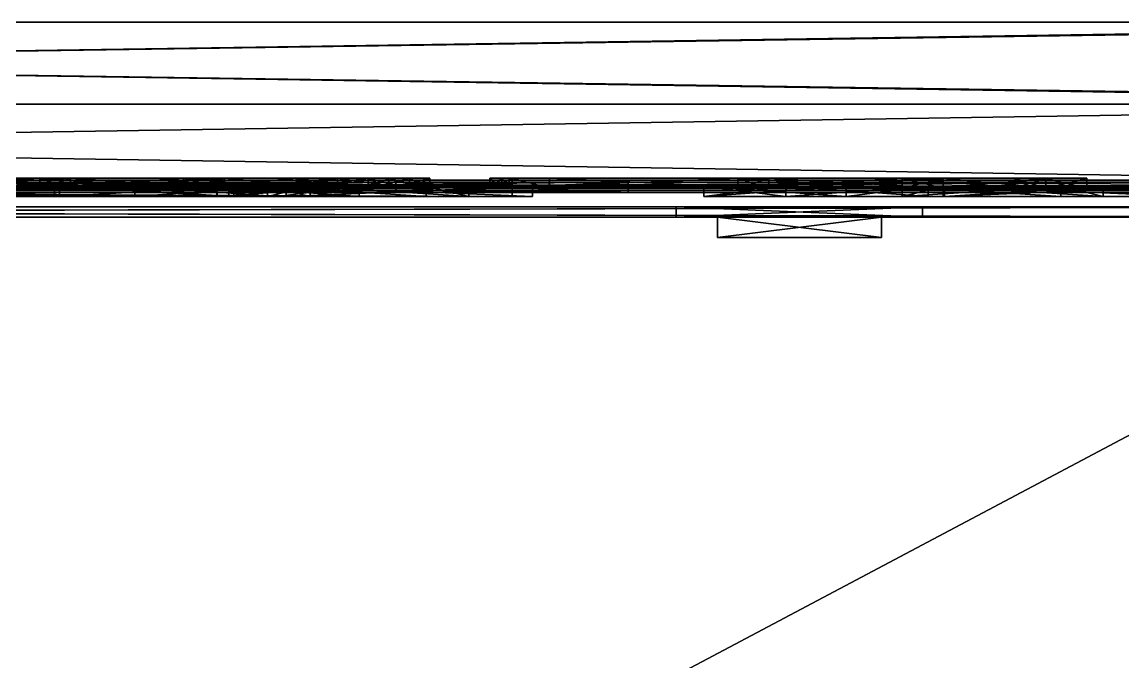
# Model space of a CAD drawing. Extents: x -648 to 272, y -784 to 528.
# Drawn here: x 80.3 to 187.5, y 465.7 to 528 of the extents above; entities that cross this region are included whole.
import ezdxf

# ---------------------------------------------------------------- set-up
doc = ezdxf.new("R2010")
doc.units = 0

msp = doc.modelspace()

# ---------------------------------------------------------------- meshes
at = {"layer": 'OBJECT000', "color": 50}
mesh = msp.add_polyface(dxfattribs=at)
corners = [(256, 520, 384), (256, 520, 256), (256, 512, 256), (256, 512, 384), (-256, 512, 384), (-256, 512, 256), (-256, 520, 256), (-256, 520, 384)]
mesh.append_faces([[corners[k] for k in face] for face in [(1, 3, 0), (5, 7, 4), (6, 0, 7), (2, 4, 3), (5, 1, 6), (7, 3, 4)]], dxfattribs={"vtx0": -1})
mesh.append_faces([[corners[k] for k in face] for face in [(1, 2, 3), (5, 6, 7), (6, 1, 0), (2, 5, 4), (5, 2, 1), (7, 0, 3)]], dxfattribs={"vtx2": -1})
at = {"layer": 'OBJECT001', "color": 50}
mesh = msp.add_polyface(dxfattribs=at)
corners = [(-256, -768, 376), (-256, 512, 376), (-256, 512, 384), (-256, -768, 384), (256, 512, 376), (256, -768, 376), (256, -768, 384), (256, 512, 384)]
mesh.append_faces([[corners[k] for k in face] for face in [(1, 3, 0), (5, 7, 4), (2, 6, 3), (0, 4, 1), (5, 3, 6), (1, 7, 2)]], dxfattribs={"vtx0": -1})
mesh.append_faces([[corners[k] for k in face] for face in [(1, 2, 3), (5, 6, 7), (2, 7, 6), (0, 5, 4), (5, 0, 3), (1, 4, 7)]], dxfattribs={"vtx2": -1})
at = {"layer": 'OBJECT030', "color": 50}
mesh = msp.add_polyface(dxfattribs=at)
corners = [(-264, 248), (-264, 248, -8), (-264, 528, -8), (-264, 528), (264, 528), (264, 528, -8), (264, 248, -8), (264, 248)]
mesh.append_faces([[corners[k] for k in face] for face in [(1, 3, 0), (5, 7, 4), (6, 0, 7), (2, 4, 3), (1, 5, 2), (3, 7, 0)]], dxfattribs={"vtx0": -1})
mesh.append_faces([[corners[k] for k in face] for face in [(1, 2, 3), (5, 6, 7), (6, 1, 0), (2, 5, 4), (1, 6, 5), (3, 4, 7)]], dxfattribs={"vtx2": -1})
at = {"layer": 'OBJECT036', "color": 50}
mesh = msp.add_polyface(dxfattribs=at)
corners = [(-264, 520, 256), (-264, 520), (-264, 528), (-264, 528, 256), (264, 528, 256), (264, 528), (264, 520), (264, 520, 256)]
mesh.append_faces([[corners[k] for k in face] for face in [(1, 3, 0), (5, 7, 4), (6, 0, 7), (2, 4, 3), (1, 5, 2), (3, 7, 0)]], dxfattribs={"vtx0": -1})
mesh.append_faces([[corners[k] for k in face] for face in [(1, 2, 3), (5, 6, 7), (6, 1, 0), (2, 5, 4), (1, 6, 5), (3, 4, 7)]], dxfattribs={"vtx2": -1})
at = {"layer": 'OBJECT046', "color": 50}
mesh = msp.add_polyface(dxfattribs=at)
corners = [(-272, 520, 384), (-272, 520, 256), (-272, 528, 256), (-272, 528, 384), (272, 528, 384), (272, 528, 256), (272, 520, 256), (272, 520, 384)]
mesh.append_faces([[corners[k] for k in face] for face in [(1, 3, 0), (5, 7, 4), (6, 0, 7), (2, 4, 3), (1, 5, 2), (3, 7, 0)]], dxfattribs={"vtx0": -1})
mesh.append_faces([[corners[k] for k in face] for face in [(1, 2, 3), (5, 6, 7), (6, 1, 0), (2, 5, 4), (1, 6, 5), (3, 4, 7)]], dxfattribs={"vtx2": -1})
at = {"layer": 'OBJECT048', "color": 50}
mesh = msp.add_polyface(dxfattribs=at)
corners = [(-272, 528, 384), (-272, -784, 384), (272, -784, 384), (272, 528, 384), (-272, -784, 392), (-272, 528, 392), (272, 528, 392), (272, -784, 392)]
mesh.append_faces([[corners[k] for k in face] for face in [(1, 3, 0), (5, 7, 4), (0, 4, 1), (2, 6, 3), (1, 7, 2), (3, 5, 0)]], dxfattribs={"vtx0": -1})
mesh.append_faces([[corners[k] for k in face] for face in [(1, 2, 3), (5, 6, 7), (0, 5, 4), (2, 7, 6), (1, 4, 7), (3, 6, 5)]], dxfattribs={"vtx2": -1})
at = {"layer": 'OBJECT144', "color": 50}
mesh = msp.add_polyface(dxfattribs=at)
corners = [(96, 511, 280), (32, 511, 280), (32, 511, 344), (96, 511, 344), (32, 512, 280), (96, 512, 280), (96, 512, 344), (32, 512, 344)]
mesh.append_faces([[corners[k] for k in face] for face in [(1, 3, 0), (5, 7, 4), (4, 0, 5), (2, 6, 3), (1, 7, 2), (5, 3, 6)]], dxfattribs={"vtx0": -1})
mesh.append_faces([[corners[k] for k in face] for face in [(1, 2, 3), (5, 6, 7), (4, 1, 0), (2, 7, 6), (1, 4, 7), (5, 0, 3)]], dxfattribs={"vtx2": -1})
at = {"layer": 'OBJECT147', "color": 50}
mesh = msp.add_polyface(dxfattribs=at)
corners = [(32, 511, 344), (32, 511, 280), (32, 512, 280), (32, 512, 344), (96, 512, 344), (96, 512, 280), (96, 511, 280), (96, 511, 344)]
mesh.append_faces([[corners[k] for k in face] for face in [(1, 3, 0), (5, 7, 4), (6, 0, 7), (2, 4, 3), (1, 5, 2), (3, 7, 0)]], dxfattribs={"vtx0": -1})
mesh.append_faces([[corners[k] for k in face] for face in [(1, 2, 3), (5, 6, 7), (6, 1, 0), (2, 5, 4), (1, 6, 5), (3, 4, 7)]], dxfattribs={"vtx2": -1})
at = {"layer": 'OBJECT150', "color": 50}
mesh = msp.add_polyface(dxfattribs=at)
corners = [(32, 511, 344), (32, 511, 280), (32, 512, 280), (32, 512, 344), (96, 512, 344), (96, 512, 280), (96, 511, 280), (96, 511, 344)]
mesh.append_faces([[corners[k] for k in face] for face in [(1, 3, 0), (5, 7, 4), (6, 0, 7), (2, 4, 3), (1, 5, 2), (3, 7, 0)]], dxfattribs={"vtx0": -1})
mesh.append_faces([[corners[k] for k in face] for face in [(1, 2, 3), (5, 6, 7), (6, 1, 0), (2, 5, 4), (1, 6, 5), (3, 4, 7)]], dxfattribs={"vtx2": -1})
at = {"layer": 'OBJECT153', "color": 50}
mesh = msp.add_polyface(dxfattribs=at)
corners = [(32, 511, 344), (32, 511, 280), (32, 512, 280), (32, 512, 344), (96, 512, 344), (96, 512, 280), (96, 511, 280), (96, 511, 344)]
mesh.append_faces([[corners[k] for k in face] for face in [(1, 3, 0), (5, 7, 4), (6, 0, 7), (2, 4, 3), (1, 5, 2), (3, 7, 0)]], dxfattribs={"vtx0": -1})
mesh.append_faces([[corners[k] for k in face] for face in [(1, 2, 3), (5, 6, 7), (6, 1, 0), (2, 5, 4), (1, 6, 5), (3, 4, 7)]], dxfattribs={"vtx2": -1})
at = {"layer": 'OBJECT156', "color": 50}
mesh = msp.add_polyface(dxfattribs=at)
corners = [(32, 511, 344), (32, 511, 280), (32, 512, 280), (32, 512, 344), (96, 512, 344), (96, 512, 280), (96, 511, 280), (96, 511, 344)]
mesh.append_faces([[corners[k] for k in face] for face in [(1, 3, 0), (5, 7, 4), (6, 0, 7), (2, 4, 3), (1, 5, 2), (3, 7, 0)]], dxfattribs={"vtx0": -1})
mesh.append_faces([[corners[k] for k in face] for face in [(1, 2, 3), (5, 6, 7), (6, 1, 0), (2, 5, 4), (1, 6, 5), (3, 4, 7)]], dxfattribs={"vtx2": -1})
at = {"layer": 'OBJECT159', "color": 50}
mesh = msp.add_polyface(dxfattribs=at)
corners = [(32, 511, 344), (32, 511, 280), (32, 512, 280), (32, 512, 344), (96, 512, 344), (96, 512, 280), (96, 511, 280), (96, 511, 344)]
mesh.append_faces([[corners[k] for k in face] for face in [(1, 3, 0), (5, 7, 4), (6, 0, 7), (2, 4, 3), (1, 5, 2), (3, 7, 0)]], dxfattribs={"vtx0": -1})
mesh.append_faces([[corners[k] for k in face] for face in [(1, 2, 3), (5, 6, 7), (6, 1, 0), (2, 5, 4), (1, 6, 5), (3, 4, 7)]], dxfattribs={"vtx2": -1})
at = {"layer": 'OBJECT162', "color": 50}
mesh = msp.add_polyface(dxfattribs=at)
corners = [(32, 511, 344), (32, 511, 280), (32, 512, 280), (32, 512, 344), (96, 512, 344), (96, 512, 280), (96, 511, 280), (96, 511, 344)]
mesh.append_faces([[corners[k] for k in face] for face in [(1, 3, 0), (5, 7, 4), (6, 0, 7), (2, 4, 3), (1, 5, 2), (3, 7, 0)]], dxfattribs={"vtx0": -1})
mesh.append_faces([[corners[k] for k in face] for face in [(1, 2, 3), (5, 6, 7), (6, 1, 0), (2, 5, 4), (1, 6, 5), (3, 4, 7)]], dxfattribs={"vtx2": -1})
at = {"layer": 'OBJECT165', "color": 50}
mesh = msp.add_polyface(dxfattribs=at)
corners = [(32, 512, 280), (32, 511, 280), (96, 511, 280), (96, 512, 280), (32, 511, 344), (32, 512, 344), (96, 512, 344), (96, 511, 344)]
mesh.append_faces([[corners[k] for k in face] for face in [(1, 3, 0), (5, 7, 4), (0, 4, 1), (2, 6, 3), (1, 7, 2), (3, 5, 0)]], dxfattribs={"vtx0": -1})
mesh.append_faces([[corners[k] for k in face] for face in [(1, 2, 3), (5, 6, 7), (0, 5, 4), (2, 7, 6), (1, 4, 7), (3, 6, 5)]], dxfattribs={"vtx2": -1})
at = {"layer": 'OBJECT168', "color": 50}
mesh = msp.add_polyface(dxfattribs=at)
corners = [(96, 511, 280), (32, 511, 280), (32, 511, 344), (96, 511, 344), (32, 512, 280), (96, 512, 280), (96, 512, 344), (32, 512, 344)]
mesh.append_faces([[corners[k] for k in face] for face in [(1, 3, 0), (5, 7, 4), (4, 0, 5), (2, 6, 3), (1, 7, 2), (5, 3, 6)]], dxfattribs={"vtx0": -1})
mesh.append_faces([[corners[k] for k in face] for face in [(1, 2, 3), (5, 6, 7), (4, 1, 0), (2, 7, 6), (1, 4, 7), (5, 0, 3)]], dxfattribs={"vtx2": -1})
at = {"layer": 'OBJECT171', "color": 50}
mesh = msp.add_polyface(dxfattribs=at)
corners = [(32, 511, 344), (32, 511, 280), (32, 512, 280), (32, 512, 344), (96, 512, 344), (96, 512, 280), (96, 511, 280), (96, 511, 344)]
mesh.append_faces([[corners[k] for k in face] for face in [(1, 3, 0), (5, 7, 4), (6, 0, 7), (2, 4, 3), (1, 5, 2), (3, 7, 0)]], dxfattribs={"vtx0": -1})
mesh.append_faces([[corners[k] for k in face] for face in [(1, 2, 3), (5, 6, 7), (6, 1, 0), (2, 5, 4), (1, 6, 5), (3, 4, 7)]], dxfattribs={"vtx2": -1})
at = {"layer": 'OBJECT312', "color": 50}
mesh = msp.add_polyface(dxfattribs=at)
corners = [(216, 509, 200), (-192, 509, 200), (-192, 509, 224), (216, 509, 224), (-192, 510, 200), (216, 510, 200), (216, 510, 224), (-192, 510, 224)]
mesh.append_faces([[corners[k] for k in face] for face in [(1, 3, 0), (5, 7, 4), (4, 0, 5), (2, 6, 3), (1, 7, 2), (5, 3, 6)]], dxfattribs={"vtx0": -1})
mesh.append_faces([[corners[k] for k in face] for face in [(1, 2, 3), (5, 6, 7), (4, 1, 0), (2, 7, 6), (1, 4, 7), (5, 0, 3)]], dxfattribs={"vtx2": -1})
at = {"layer": 'OBJECT314', "color": 50}
mesh = msp.add_polyface(dxfattribs=at)
corners = [(-192, 509, 56), (-192, 509, 32), (-192, 510, 32), (-192, 510, 56), (216, 510, 56), (216, 510, 32), (216, 509, 32), (216, 509, 56)]
mesh.append_faces([[corners[k] for k in face] for face in [(1, 3, 0), (5, 7, 4), (6, 0, 7), (2, 4, 3), (1, 5, 2), (3, 7, 0)]], dxfattribs={"vtx0": -1})
mesh.append_faces([[corners[k] for k in face] for face in [(1, 2, 3), (5, 6, 7), (6, 1, 0), (2, 5, 4), (1, 6, 5), (3, 4, 7)]], dxfattribs={"vtx2": -1})
at = {"layer": 'OBJECT316', "color": 50}
mesh = msp.add_polyface(dxfattribs=at)
corners = [(-216, 509, 248), (-216, 509, 224), (-216, 510, 224), (-216, 510, 248), (216, 510, 248), (216, 510, 224), (216, 509, 224), (216, 509, 248)]
mesh.append_faces([[corners[k] for k in face] for face in [(1, 3, 0), (5, 7, 4), (6, 0, 7), (2, 4, 3), (1, 5, 2), (3, 7, 0)]], dxfattribs={"vtx0": -1})
mesh.append_faces([[corners[k] for k in face] for face in [(1, 2, 3), (5, 6, 7), (6, 1, 0), (2, 5, 4), (1, 6, 5), (3, 4, 7)]], dxfattribs={"vtx2": -1})
at = {"layer": 'OBJECT318', "color": 50}
mesh = msp.add_polyface(dxfattribs=at)
corners = [(-216, 509, 32), (-216, 509, 8), (-216, 510, 8), (-216, 510, 32), (216, 510, 32), (216, 510, 8), (216, 509, 8), (216, 509, 32)]
mesh.append_faces([[corners[k] for k in face] for face in [(1, 3, 0), (5, 7, 4), (6, 0, 7), (2, 4, 3), (1, 5, 2), (3, 7, 0)]], dxfattribs={"vtx0": -1})
mesh.append_faces([[corners[k] for k in face] for face in [(1, 2, 3), (5, 6, 7), (6, 1, 0), (2, 5, 4), (1, 6, 5), (3, 4, 7)]], dxfattribs={"vtx2": -1})
at = {"layer": 'OBJECT542', "color": 50}
mesh = msp.add_polyface(dxfattribs=at)
corners = [(16, 511.400391, 140), (16, 511.400391, 116), (16, 512.399231, 116), (16, 512.399231, 140), (256, 512.399231, 140), (256, 512.399231, 116), (256, 511.400391, 116), (256, 511.400391, 140)]
mesh.append_faces([[corners[k] for k in face] for face in [(1, 3, 0), (5, 7, 4), (6, 0, 7), (2, 4, 3), (1, 5, 2), (3, 7, 0)]], dxfattribs={"vtx0": -1})
mesh.append_faces([[corners[k] for k in face] for face in [(1, 2, 3), (5, 6, 7), (6, 1, 0), (2, 5, 4), (1, 6, 5), (3, 4, 7)]], dxfattribs={"vtx2": -1})
at = {"layer": 'OBJECT547', "color": 50}
mesh = msp.add_polyface(dxfattribs=at)
corners = [(170, 511, 140), (170, 511, 116), (170, 512, 116), (170, 512, 140), (194, 512, 140), (194, 512, 116), (194, 511, 116), (194, 511, 140)]
mesh.append_faces([[corners[k] for k in face] for face in [(1, 3, 0), (5, 7, 4), (6, 0, 7), (2, 4, 3), (1, 5, 2), (3, 7, 0)]], dxfattribs={"vtx0": -1})
mesh.append_faces([[corners[k] for k in face] for face in [(1, 2, 3), (5, 6, 7), (6, 1, 0), (2, 5, 4), (1, 6, 5), (3, 4, 7)]], dxfattribs={"vtx2": -1})
at = {"layer": 'OBJECT555', "color": 50}
mesh = msp.add_polyface(dxfattribs=at)
corners = [(106, 511, 140), (106, 511, 116), (106, 512, 116), (106, 512, 140), (130, 512, 140), (130, 512, 116), (130, 511, 116), (130, 511, 140)]
mesh.append_faces([[corners[k] for k in face] for face in [(1, 3, 0), (5, 7, 4), (6, 0, 7), (2, 4, 3), (1, 5, 2), (3, 7, 0)]], dxfattribs={"vtx0": -1})
mesh.append_faces([[corners[k] for k in face] for face in [(1, 2, 3), (5, 6, 7), (6, 1, 0), (2, 5, 4), (1, 6, 5), (3, 4, 7)]], dxfattribs={"vtx2": -1})
at = {"layer": 'OBJECT568', "color": 50}
mesh = msp.add_polyface(dxfattribs=at)
corners = [(16, 512.599976, 114.136719), (213.691406, 512.599976), (229.6875, 512.599976), (16, 512.599976, 123.373047), (213.708008, 511.600006), (229.70166, 511.601563), (16, 511.601563, 123.383423), (16, 511.600006, 114.14299)]
mesh.append_faces([[corners[k] for k in face] for face in [(1, 3, 0), (1, 5, 2), (3, 5, 6), (0, 4, 1), (0, 6, 7), (4, 6, 5)]], dxfattribs={"vtx0": -1})
mesh.append_faces([[corners[k] for k in face] for face in [(1, 2, 3), (1, 4, 5), (3, 2, 5), (0, 7, 4), (0, 3, 6), (4, 7, 6)]], dxfattribs={"vtx2": -1})
at = {"layer": 'OBJECT569', "color": 50}
mesh = msp.add_polyface(dxfattribs=at)
corners = [(16, 512.601563, 119.571053), (16, 511.601563, 119.570053), (256, 511.605469, 55.261532), (256, 512.599976, 55.262527), (16, 511.605469, 127.851563), (16, 512.599976, 127.853996), (256, 512.601563, 63.550781), (256, 511.601563, 63.548809)]
mesh.append_faces([[corners[k] for k in face] for face in [(1, 3, 0), (1, 5, 4), (3, 7, 6), (2, 4, 7), (0, 6, 5), (5, 7, 4)]], dxfattribs={"vtx0": -1})
mesh.append_faces([[corners[k] for k in face] for face in [(1, 2, 3), (1, 0, 5), (3, 2, 7), (2, 1, 4), (0, 3, 6), (5, 6, 7)]], dxfattribs={"vtx2": -1})
at = {"layer": 'OBJECT570', "color": 50}
mesh = msp.add_polyface(dxfattribs=at)
corners = [(16, 511.603516, 136.425781), (16, 511.603516, 128.145981), (16, 512.600769, 128.144531), (16, 512.600769, 136.425781), (256, 512.600769, 200.734375), (256, 512.600769, 192.453003), (256, 511.603516, 192.449219), (256, 511.603516, 200.734375)]
mesh.append_faces([[corners[k] for k in face] for face in [(1, 3, 0), (5, 7, 4), (6, 0, 7), (2, 4, 3), (3, 7, 0), (1, 5, 2)]], dxfattribs={"vtx0": -1})
mesh.append_faces([[corners[k] for k in face] for face in [(1, 2, 3), (5, 6, 7), (6, 1, 0), (2, 5, 4), (3, 4, 7), (1, 6, 5)]], dxfattribs={"vtx2": -1})
at = {"layer": 'OBJECT571', "color": 50}
mesh = msp.add_polyface(dxfattribs=at)
corners = [(213.699493, 511.599609, 256), (213.707489, 512.599976, 256), (229.703003, 512.599976, 256), (229.71199, 511.599976, 256), (16, 511.599609, 141.857056), (16, 512.599976, 141.852448), (16, 512.599976, 132.623093), (16, 511.600037, 132.617905)]
mesh.append_faces([[corners[k] for k in face] for face in [(1, 3, 0), (0, 5, 1), (2, 7, 3), (6, 4, 7), (0, 7, 4), (2, 5, 6)]], dxfattribs={"vtx0": -1})
mesh.append_faces([[corners[k] for k in face] for face in [(1, 2, 3), (0, 4, 5), (2, 6, 7), (6, 5, 4), (0, 3, 7), (2, 1, 5)]], dxfattribs={"vtx2": -1})
at = {"layer": 'OBJECT580', "color": 50}
mesh = msp.add_polyface(dxfattribs=at)
corners = [(105.114464, 512, 58.068134), (105.114822, 511, 58.067554), (113.115669, 511, 71.923477), (113.11541, 512, 71.924232), (99.261719, 512, 79.921875), (99.25856, 511, 79.923653), (91.261719, 511, 66.068359), (91.262405, 512, 66.067596)]
mesh.append_faces([[corners[k] for k in face] for face in [(1, 3, 0), (3, 5, 4), (1, 7, 6), (1, 5, 2), (0, 4, 7), (7, 5, 6)]], dxfattribs={"vtx0": -1})
mesh.append_faces([[corners[k] for k in face] for face in [(1, 2, 3), (3, 2, 5), (1, 0, 7), (1, 6, 5), (0, 3, 4), (7, 4, 5)]], dxfattribs={"vtx2": -1})
at = {"layer": 'OBJECT582', "color": 50}
mesh = msp.add_polyface(dxfattribs=at)
corners = [(108.324219, 512, 107.261719), (104.183479, 512, 91.805664), (119.636719, 512, 87.667969), (123.777344, 512, 103.117188), (104.183365, 511, 91.803848), (108.325058, 511, 107.265129), (119.63636, 511, 87.664261), (123.777466, 511, 103.116623)]
mesh.append_faces([[corners[k] for k in face] for face in [(1, 3, 0), (1, 5, 4), (2, 7, 3), (0, 7, 5), (1, 6, 2), (6, 5, 7)]], dxfattribs={"vtx0": -1})
mesh.append_faces([[corners[k] for k in face] for face in [(1, 2, 3), (1, 0, 5), (2, 6, 7), (0, 3, 7), (1, 4, 6), (6, 4, 5)]], dxfattribs={"vtx2": -1})
at = {"layer": 'OBJECT585', "color": 50}
mesh = msp.add_polyface(dxfattribs=at)
corners = [(123.777405, 512, 152.873581), (123.777908, 511, 152.872711), (119.635094, 511, 168.337479), (119.63504, 512, 168.336655), (108.322418, 511, 148.738007), (108.322411, 512, 148.739014), (104.180382, 512, 164.196335), (104.179932, 511, 164.197021)]
mesh.append_faces([[corners[k] for k in face] for face in [(1, 3, 0), (5, 7, 4), (0, 4, 1), (6, 2, 7), (1, 7, 2), (5, 3, 6)]], dxfattribs={"vtx0": -1})
mesh.append_faces([[corners[k] for k in face] for face in [(1, 2, 3), (5, 6, 7), (0, 5, 4), (6, 3, 2), (1, 4, 7), (5, 0, 3)]], dxfattribs={"vtx2": -1})
at = {"layer": 'OBJECT587', "color": 50}
mesh = msp.add_polyface(dxfattribs=at)
corners = [(105.125, 511, 197.917969), (113.117188, 511, 184.074219), (99.261719, 511, 176.074219), (91.268181, 511, 189.921051), (91.269531, 512, 189.921875), (99.263672, 512, 176.074219), (113.117188, 512, 184.070313), (105.121964, 512, 197.920425)]
mesh.append_faces([[corners[k] for k in face] for face in [(1, 3, 0), (5, 7, 4), (6, 0, 7), (2, 4, 3), (5, 1, 6), (3, 7, 0)]], dxfattribs={"vtx0": -1})
mesh.append_faces([[corners[k] for k in face] for face in [(1, 2, 3), (5, 6, 7), (6, 1, 0), (2, 5, 4), (5, 2, 1), (3, 4, 7)]], dxfattribs={"vtx2": -1})
at = {"layer": 'OBJECT605', "color": 50}
mesh = msp.add_polyface(dxfattribs=at)
corners = [(168.542969, 511, 39.925781), (154.683594, 511, 47.927734), (154.683594, 512, 47.927734), (168.543457, 512, 39.92701), (160.546875, 512, 26.074219), (146.691406, 512, 34.072266), (146.683594, 511, 34.074219), (160.545456, 511, 26.071087)]
mesh.append_faces([[corners[k] for k in face] for face in [(1, 3, 0), (5, 7, 4), (6, 0, 7), (4, 2, 5), (1, 5, 2), (7, 3, 4)]], dxfattribs={"vtx0": -1})
mesh.append_faces([[corners[k] for k in face] for face in [(1, 2, 3), (5, 6, 7), (6, 1, 0), (4, 3, 2), (1, 6, 5), (7, 0, 3)]], dxfattribs={"vtx2": -1})
at = {"layer": 'OBJECT607', "color": 50}
mesh = msp.add_polyface(dxfattribs=at)
corners = [(185.59668, 511, 86.550781), (181.455017, 511, 71.095215), (166, 511, 75.238281), (170.143555, 511, 90.695313), (170.142578, 512, 90.6875), (166, 512, 75.235077), (181.456055, 512, 71.097656), (185.595703, 512, 86.546875)]
mesh.append_faces([[corners[k] for k in face] for face in [(1, 3, 0), (5, 7, 4), (2, 4, 3), (6, 0, 7), (3, 7, 0), (5, 1, 6)]], dxfattribs={"vtx0": -1})
mesh.append_faces([[corners[k] for k in face] for face in [(1, 2, 3), (5, 6, 7), (2, 5, 4), (6, 1, 0), (3, 4, 7), (5, 2, 1)]], dxfattribs={"vtx2": -1})
at = {"layer": 'OBJECT608', "color": 50}
mesh = msp.add_polyface(dxfattribs=at)
corners = [(185.59375, 512, 169.441406), (170.142487, 512, 165.302948), (170.144531, 511, 165.302734), (185.597656, 511, 169.442383), (181.457031, 511, 184.895508), (166, 511, 180.756149), (166, 512, 180.755859), (181.457031, 512, 184.895508)]
mesh.append_faces([[corners[k] for k in face] for face in [(1, 3, 0), (5, 7, 4), (2, 4, 3), (0, 6, 1), (3, 7, 0), (1, 5, 2)]], dxfattribs={"vtx0": -1})
mesh.append_faces([[corners[k] for k in face] for face in [(1, 2, 3), (5, 6, 7), (2, 5, 4), (0, 7, 6), (3, 4, 7), (1, 6, 5)]], dxfattribs={"vtx2": -1})
at = {"layer": 'OBJECT610', "color": 50}
mesh = msp.add_polyface(dxfattribs=at)
corners = [(146.6875, 512, 221.929688), (154.691406, 512, 208.066406), (168.550781, 512, 216.066406), (160.546997, 512, 229.928314), (168.546997, 511, 216.065475), (160.544479, 511, 229.925842), (154.688248, 511, 208.065826), (146.685287, 511, 221.926758)]
mesh.append_faces([[corners[k] for k in face] for face in [(1, 3, 0), (2, 5, 3), (1, 7, 6), (1, 4, 2), (3, 7, 0), (4, 7, 5)]], dxfattribs={"vtx0": -1})
mesh.append_faces([[corners[k] for k in face] for face in [(1, 2, 3), (2, 4, 5), (1, 0, 7), (1, 6, 4), (3, 5, 7), (4, 6, 7)]], dxfattribs={"vtx2": -1})
at = {"layer": 'OBJECT624', "color": 50}
mesh = msp.add_polyface(dxfattribs=at)
corners = [(16, 511.400391, 155.312988), (16, 511.400391, 144), (16, 512.399231, 144), (16, 512.399231, 155.316986), (27.308594, 511.399994, 144), (116.683998, 511.399994, 256), (139.310974, 511.399994, 256), (27.312492, 512.400024, 144), (139.3125, 512.400024, 256), (116.680008, 512.400024, 256)]
mesh.append_faces([[corners[k] for k in face] for face in [(1, 3, 0), (1, 6, 4), (2, 9, 3), (2, 4, 7), (5, 8, 6), (7, 6, 8), (0, 9, 5)]], dxfattribs={"vtx0": -1})
mesh.append_faces([[corners[k] for k in face] for face in [(1, 5, 6), (2, 8, 9)]], dxfattribs={"vtx0": -1, "vtx2": -1})
mesh.append_faces([[corners[k] for k in face] for face in [(1, 2, 3), (1, 0, 5), (2, 7, 8), (2, 1, 4), (5, 9, 8), (7, 4, 6), (0, 3, 9)]], dxfattribs={"vtx2": -1})
at = {"layer": 'OBJECT628', "color": 50}
mesh = msp.add_polyface(dxfattribs=at)
corners = [(16, 511.400391, 112), (16, 511.400391, 100.688004), (16, 512.399231, 100.688004), (16, 512.399231, 112), (139.324219, 511.399994), (116.683594, 511.399994), (27.316101, 511.399994, 112), (116.688019, 512.400024), (139.315994, 512.400024), (27.3125, 512.400024, 112)]
mesh.append_faces([[corners[k] for k in face] for face in [(1, 3, 0), (5, 6, 4), (2, 9, 3), (7, 4, 8), (0, 9, 6), (2, 5, 7), (6, 8, 4)]], dxfattribs={"vtx0": -1})
mesh.append_faces([[corners[k] for k in face] for face in [(5, 0, 6), (2, 8, 9)]], dxfattribs={"vtx0": -1, "vtx2": -1})
mesh.append_faces([[corners[k] for k in face] for face in [(1, 2, 3), (5, 1, 0), (2, 7, 8), (7, 5, 4), (0, 3, 9), (2, 1, 5), (6, 9, 8)]], dxfattribs={"vtx2": -1})
at = {"layer": 'OBJECT633', "color": 50}
mesh = msp.add_polyface(dxfattribs=at)
corners = [(83.4375, 511, 228.40625), (66.46875, 511, 211.4375), (66.46875, 512, 211.4375), (83.437607, 512, 228.405762), (100.410156, 512, 211.4375), (83.441406, 512, 194.46875), (83.4375, 511, 194.472656), (100.409172, 511, 211.442825)]
mesh.append_faces([[corners[k] for k in face] for face in [(1, 3, 0), (5, 7, 4), (6, 0, 7), (2, 4, 3), (1, 5, 2), (3, 7, 0)]], dxfattribs={"vtx0": -1})
mesh.append_faces([[corners[k] for k in face] for face in [(1, 2, 3), (5, 6, 7), (6, 1, 0), (2, 5, 4), (1, 6, 5), (3, 4, 7)]], dxfattribs={"vtx2": -1})
at = {"layer": 'OBJECT634', "color": 50}
mesh = msp.add_polyface(dxfattribs=at)
corners = [(100.902344, 511, 44.558594), (83.931877, 511, 27.591625), (66.960938, 511, 44.566406), (83.925781, 511, 61.53125), (83.929688, 512, 27.589844), (100.902344, 512, 44.558594), (83.925781, 512, 61.527344), (66.960815, 512, 44.562481)]
mesh.append_faces([[corners[k] for k in face] for face in [(1, 3, 0), (5, 7, 4), (2, 6, 3), (4, 0, 5), (5, 3, 6), (7, 1, 4)]], dxfattribs={"vtx0": -1})
mesh.append_faces([[corners[k] for k in face] for face in [(1, 2, 3), (5, 6, 7), (2, 7, 6), (4, 1, 0), (5, 0, 3), (7, 2, 1)]], dxfattribs={"vtx2": -1})
at = {"layer": 'OBJECT641', "color": 50}
mesh = msp.add_polyface(dxfattribs=at)
corners = [(120, 511.799988, 128), (116, 511.799988, 128), (114, 511.799988, 151), (118, 511.799988, 151), (116, 512.799988, 128), (120, 512.799988, 128), (118, 512.799988, 151), (114, 512.799988, 151)]
mesh.append_faces([[corners[k] for k in face] for face in [(1, 3, 0), (5, 7, 4), (4, 0, 5), (2, 6, 3), (1, 7, 2), (5, 3, 6)]], dxfattribs={"vtx0": -1})
mesh.append_faces([[corners[k] for k in face] for face in [(1, 2, 3), (5, 6, 7), (4, 1, 0), (2, 7, 6), (1, 4, 7), (5, 0, 3)]], dxfattribs={"vtx2": -1})
at = {"layer": 'OBJECT642', "color": 50}
mesh = msp.add_polyface(dxfattribs=at)
corners = [(114, 512.800781, 151), (114, 511.796875, 151), (118, 511.800171, 151), (118, 512.799988, 151), (111, 512.800781, 174), (111, 511.800781, 174), (107, 511.800049, 172), (107, 512.799988, 172)]
mesh.append_faces([[corners[k] for k in face] for face in [(1, 3, 0), (5, 7, 4), (2, 4, 3), (0, 6, 1), (1, 5, 2), (3, 7, 0)]], dxfattribs={"vtx0": -1})
mesh.append_faces([[corners[k] for k in face] for face in [(1, 2, 3), (5, 6, 7), (2, 5, 4), (0, 7, 6), (1, 6, 5), (3, 4, 7)]], dxfattribs={"vtx2": -1})
at = {"layer": 'OBJECT643', "color": 50}
mesh = msp.add_polyface(dxfattribs=at)
corners = [(111, 511.799988, 174), (107, 511.799988, 172), (96, 511.799988, 192), (100, 511.799988, 195), (100, 512.799988, 195), (96, 512.799988, 192), (107, 512.799988, 172), (111, 512.799988, 174)]
mesh.append_faces([[corners[k] for k in face] for face in [(1, 3, 0), (5, 7, 4), (2, 4, 3), (6, 0, 7), (7, 3, 4), (1, 5, 2)]], dxfattribs={"vtx0": -1})
mesh.append_faces([[corners[k] for k in face] for face in [(1, 2, 3), (5, 6, 7), (2, 5, 4), (6, 1, 0), (7, 0, 3), (1, 6, 5)]], dxfattribs={"vtx2": -1})
at = {"layer": 'OBJECT644', "color": 50}
mesh = msp.add_polyface(dxfattribs=at)
corners = [(100, 511.799988, 195), (96, 511.799988, 192), (82, 511.799988, 210), (85, 511.799988, 213), (85, 512.799866, 213), (82, 512.799866, 210), (96, 512.799866, 192), (100, 512.799866, 195)]
mesh.append_faces([[corners[k] for k in face] for face in [(1, 3, 0), (5, 7, 4), (2, 4, 3), (6, 0, 7), (7, 3, 4), (1, 5, 2)]], dxfattribs={"vtx0": -1})
mesh.append_faces([[corners[k] for k in face] for face in [(1, 2, 3), (5, 6, 7), (2, 5, 4), (6, 1, 0), (7, 0, 3), (1, 6, 5)]], dxfattribs={"vtx2": -1})
at = {"layer": 'OBJECT645', "color": 50}
mesh = msp.add_polyface(dxfattribs=at)
corners = [(64, 511.800781, 224), (64, 512.799988, 224), (67, 512.799805, 228), (67, 511.799805, 228), (85, 511.800781, 213), (85, 512.799927, 213), (82, 512.799805, 210), (82, 511.799805, 210)]
mesh.append_faces([[corners[k] for k in face] for face in [(1, 3, 0), (5, 7, 4), (2, 4, 3), (0, 6, 1), (7, 3, 4), (1, 5, 2)]], dxfattribs={"vtx0": -1})
mesh.append_faces([[corners[k] for k in face] for face in [(1, 2, 3), (5, 6, 7), (2, 5, 4), (0, 7, 6), (7, 0, 3), (1, 6, 5)]], dxfattribs={"vtx2": -1})
at = {"layer": 'OBJECT668', "color": 50}
mesh = msp.add_polyface(dxfattribs=at)
corners = [(85, 512.799927, 43), (85, 511.800049, 43), (82, 511.800781, 46), (82, 512.799988, 46), (67, 511.800781, 28), (67, 512.799988, 28), (64, 512.799927, 32), (64, 511.800049, 32)]
mesh.append_faces([[corners[k] for k in face] for face in [(1, 3, 0), (5, 7, 4), (4, 0, 5), (6, 2, 7), (1, 7, 2), (3, 5, 0)]], dxfattribs={"vtx0": -1})
mesh.append_faces([[corners[k] for k in face] for face in [(1, 2, 3), (5, 6, 7), (4, 1, 0), (6, 3, 2), (1, 4, 7), (3, 6, 5)]], dxfattribs={"vtx2": -1})
at = {"layer": 'OBJECT669', "color": 50}
mesh = msp.add_polyface(dxfattribs=at)
corners = [(100, 512.800781, 61), (85, 512.800781, 43), (85, 511.796875, 43), (100, 511.796875, 61), (96, 511.800781, 64), (82, 511.800781, 46), (82, 512.799988, 46), (96, 512.799988, 64)]
mesh.append_faces([[corners[k] for k in face] for face in [(1, 3, 0), (5, 7, 4), (2, 4, 3), (6, 0, 7), (7, 3, 4), (1, 5, 2)]], dxfattribs={"vtx0": -1})
mesh.append_faces([[corners[k] for k in face] for face in [(1, 2, 3), (5, 6, 7), (2, 5, 4), (6, 1, 0), (7, 0, 3), (1, 6, 5)]], dxfattribs={"vtx2": -1})
at = {"layer": 'OBJECT670', "color": 50}
mesh = msp.add_polyface(dxfattribs=at)
corners = [(100, 511.799988, 61), (96, 511.799988, 64), (107, 511.799988, 84), (111, 511.799988, 82), (111, 512.799988, 82), (107, 512.799988, 84), (96, 512.799988, 64), (100, 512.799988, 61)]
mesh.append_faces([[corners[k] for k in face] for face in [(1, 3, 0), (5, 7, 4), (2, 4, 3), (6, 0, 7), (7, 3, 4), (1, 5, 2)]], dxfattribs={"vtx0": -1})
mesh.append_faces([[corners[k] for k in face] for face in [(1, 2, 3), (5, 6, 7), (2, 5, 4), (6, 1, 0), (7, 0, 3), (1, 6, 5)]], dxfattribs={"vtx2": -1})
at = {"layer": 'OBJECT671', "color": 50}
mesh = msp.add_polyface(dxfattribs=at)
corners = [(118, 512.799866, 105), (114, 512.799866, 105), (107, 512.799866, 84), (111, 512.799866, 82), (114, 511.800781, 105), (118, 511.799988, 105), (107, 511.800781, 84), (111, 511.800781, 82)]
mesh.append_faces([[corners[k] for k in face] for face in [(1, 3, 0), (1, 5, 4), (2, 4, 6), (2, 7, 3), (3, 5, 0), (6, 5, 7)]], dxfattribs={"vtx0": -1})
mesh.append_faces([[corners[k] for k in face] for face in [(1, 2, 3), (1, 0, 5), (2, 1, 4), (2, 6, 7), (3, 7, 5), (6, 4, 5)]], dxfattribs={"vtx2": -1})
at = {"layer": 'OBJECT672', "color": 50}
mesh = msp.add_polyface(dxfattribs=at)
corners = [(118, 511.799988, 105), (114, 511.799988, 105), (116, 511.799988, 128), (120, 511.799988, 128), (114, 512.799988, 105), (118, 512.799988, 105), (120, 512.799988, 128), (116, 512.799988, 128)]
mesh.append_faces([[corners[k] for k in face] for face in [(1, 3, 0), (5, 7, 4), (4, 0, 5), (2, 6, 3), (1, 7, 2), (5, 3, 6)]], dxfattribs={"vtx0": -1})
mesh.append_faces([[corners[k] for k in face] for face in [(1, 2, 3), (5, 6, 7), (4, 1, 0), (2, 7, 6), (1, 4, 7), (5, 0, 3)]], dxfattribs={"vtx2": -1})
at = {"layer": 'OBJECT673', "color": 50}
mesh = msp.add_polyface(dxfattribs=at)
corners = [(184, 511.799988, 128), (180, 511.799988, 128), (177, 511.799988, 163), (180, 511.799988, 164), (180, 512.799988, 128), (183.988678, 512.799988, 128), (179.988281, 512.799988, 164), (177, 512.799988, 163)]
mesh.append_faces([[corners[k] for k in face] for face in [(1, 3, 0), (5, 7, 4), (4, 0, 5), (2, 6, 3), (5, 3, 6), (1, 7, 2)]], dxfattribs={"vtx0": -1})
mesh.append_faces([[corners[k] for k in face] for face in [(1, 2, 3), (5, 6, 7), (4, 1, 0), (2, 7, 6), (5, 0, 3), (1, 4, 7)]], dxfattribs={"vtx2": -1})
at = {"layer": 'OBJECT674', "color": 50}
mesh = msp.add_polyface(dxfattribs=at)
corners = [(166, 511.800781, 197), (177, 511.800781, 163), (177, 512.800415, 163), (166, 512.800415, 197), (170, 511.799988, 198), (180, 511.799988, 164), (180, 512.799988, 164), (170, 512.799988, 198)]
mesh.append_faces([[corners[k] for k in face] for face in [(1, 3, 0), (0, 5, 1), (2, 7, 3), (0, 7, 4), (2, 5, 6), (6, 4, 7)]], dxfattribs={"vtx0": -1})
mesh.append_faces([[corners[k] for k in face] for face in [(1, 2, 3), (0, 4, 5), (2, 6, 7), (0, 3, 7), (2, 1, 5), (6, 5, 4)]], dxfattribs={"vtx2": -1})
at = {"layer": 'OBJECT675', "color": 50}
mesh = msp.add_polyface(dxfattribs=at)
corners = [(170, 511.799988, 198), (166, 511.799988, 197), (150, 511.799988, 228), (153, 511.799988, 230), (153, 512.799988, 230), (150, 512.799988, 228), (166, 512.799988, 197), (170, 512.799988, 198)]
mesh.append_faces([[corners[k] for k in face] for face in [(1, 3, 0), (5, 7, 4), (2, 4, 3), (6, 0, 7), (7, 3, 4), (1, 5, 2)]], dxfattribs={"vtx0": -1})
mesh.append_faces([[corners[k] for k in face] for face in [(1, 2, 3), (5, 6, 7), (2, 5, 4), (6, 1, 0), (7, 0, 3), (1, 6, 5)]], dxfattribs={"vtx2": -1})
at = {"layer": 'OBJECT676', "color": 50}
mesh = msp.add_polyface(dxfattribs=at)
corners = [(128, 511.800781, 256), (128, 512.799988, 256), (131.641022, 512.800781, 256), (131.641022, 511.800781, 256), (150, 511.800781, 228), (150, 512.799988, 228), (127, 512.800781, 255), (127, 511.800781, 255), (153, 511.800781, 230), (153, 512.799988, 230)]
mesh.append_faces([[corners[k] for k in face] for face in [(1, 3, 0), (5, 7, 4), (6, 0, 7), (4, 9, 5), (8, 2, 9), (7, 8, 4), (1, 9, 2)]], dxfattribs={"vtx0": -1})
mesh.append_faces([[corners[k] for k in face] for face in [(7, 3, 8), (1, 5, 9)]], dxfattribs={"vtx0": -1, "vtx2": -1})
mesh.append_faces([[corners[k] for k in face] for face in [(1, 2, 3), (5, 6, 7), (6, 1, 0), (4, 8, 9), (8, 3, 2), (7, 0, 3), (1, 6, 5)]], dxfattribs={"vtx2": -1})
at = {"layer": 'OBJECT677', "color": 50}
mesh = msp.add_polyface(dxfattribs=at)
corners = [(125.8125, 511.799988, 256), (128, 511.799988, 256), (127, 511.799988, 255), (127, 512.799866, 255), (128, 512.799866, 256), (125.827995, 512.799866, 256)]
mesh.append_faces([[corners[k] for k in face] for face in [(1, 2, 0), (4, 5, 3)]])
mesh.append_faces([[corners[k] for k in face] for face in [(0, 4, 1), (3, 1, 4), (5, 2, 3)]], dxfattribs={"vtx0": -1})
mesh.append_faces([[corners[k] for k in face] for face in [(0, 5, 4), (3, 2, 1), (5, 0, 2)]], dxfattribs={"vtx2": -1})
at = {"layer": 'OBJECT688', "color": 50}
mesh = msp.add_polyface(dxfattribs=at)
corners = [(128, 511.800781), (127, 511.800781, 1), (127, 512.799988, 1), (128, 512.799988), (125.835938, 512.800781), (125.82959, 511.800781)]
mesh.append_faces([[corners[k] for k in face] for face in [(0, 5, 1), (2, 4, 3)]])
mesh.append_faces([[corners[k] for k in face] for face in [(1, 3, 0), (2, 5, 4), (3, 5, 0)]], dxfattribs={"vtx0": -1})
mesh.append_faces([[corners[k] for k in face] for face in [(1, 2, 3), (2, 1, 5), (3, 4, 5)]], dxfattribs={"vtx2": -1})
at = {"layer": 'OBJECT689', "color": 50}
mesh = msp.add_polyface(dxfattribs=at)
corners = [(153, 511.799927, 26), (131.632813, 511.799927), (128, 511.799927), (127, 511.799927, 1), (150, 511.799927, 28), (128, 512.799988), (131.644531, 512.799988), (153, 512.799988, 26), (150, 512.799988, 28), (127, 512.799988, 1)]
mesh.append_faces([[corners[k] for k in face] for face in [(1, 4, 0), (6, 9, 5), (5, 1, 6), (6, 0, 7), (4, 7, 0), (2, 9, 3), (3, 8, 4)]], dxfattribs={"vtx0": -1})
mesh.append_faces([[corners[k] for k in face] for face in [(1, 3, 4), (6, 8, 9)]], dxfattribs={"vtx0": -1, "vtx2": -1})
mesh.append_faces([[corners[k] for k in face] for face in [(1, 2, 3), (6, 7, 8), (5, 2, 1), (6, 1, 0), (4, 8, 7), (2, 5, 9), (3, 9, 8)]], dxfattribs={"vtx2": -1})
at = {"layer": 'OBJECT690', "color": 50}
mesh = msp.add_polyface(dxfattribs=at)
corners = [(153, 511.799988, 26), (150, 511.799988, 28), (166, 511.799988, 59), (170, 511.799988, 58), (170, 512.799988, 58), (166, 512.799988, 59), (150, 512.799988, 28), (153, 512.799988, 26)]
mesh.append_faces([[corners[k] for k in face] for face in [(1, 3, 0), (5, 7, 4), (2, 4, 3), (6, 0, 7), (7, 3, 4), (1, 5, 2)]], dxfattribs={"vtx0": -1})
mesh.append_faces([[corners[k] for k in face] for face in [(1, 2, 3), (5, 6, 7), (2, 5, 4), (6, 1, 0), (7, 0, 3), (1, 6, 5)]], dxfattribs={"vtx2": -1})
at = {"layer": 'OBJECT691', "color": 50}
mesh = msp.add_polyface(dxfattribs=at)
corners = [(166, 512.799988, 59), (170, 512.799988, 58), (180, 512.799988, 92), (177, 512.799988, 93), (177, 511.800781, 93), (180, 511.799988, 92), (166, 511.799988, 59), (170, 511.800781, 58)]
mesh.append_faces([[corners[k] for k in face] for face in [(1, 3, 0), (3, 5, 4), (0, 7, 1), (1, 5, 2), (0, 4, 6), (5, 6, 4)]], dxfattribs={"vtx0": -1})
mesh.append_faces([[corners[k] for k in face] for face in [(1, 2, 3), (3, 2, 5), (0, 6, 7), (1, 7, 5), (0, 3, 4), (5, 7, 6)]], dxfattribs={"vtx2": -1})
at = {"layer": 'OBJECT692', "color": 50}
mesh = msp.add_polyface(dxfattribs=at)
corners = [(180, 511.799988, 92), (177, 511.799988, 93), (180, 511.799988, 128), (184, 511.799988, 128), (184, 512.799988, 128), (180, 512.799988, 128), (177, 512.799988, 93), (180, 512.799988, 92)]
mesh.append_faces([[corners[k] for k in face] for face in [(1, 3, 0), (5, 7, 4), (2, 4, 3), (1, 5, 2), (6, 0, 7), (7, 3, 4)]], dxfattribs={"vtx0": -1})
mesh.append_faces([[corners[k] for k in face] for face in [(1, 2, 3), (5, 6, 7), (2, 5, 4), (1, 6, 5), (6, 1, 0), (7, 0, 3)]], dxfattribs={"vtx2": -1})
at = {"layer": 'OBJECT786', "color": 50}
mesh = msp.add_polyface(dxfattribs=at)
corners = [(148, 507, 168), (148, 507, 88), (148, 509, 88), (148, 509, 168), (164, 509, 168), (164, 509, 88), (164, 507, 88), (164, 507, 168)]
mesh.append_faces([[corners[k] for k in face] for face in [(1, 3, 0), (5, 7, 4), (6, 0, 7), (2, 4, 3), (1, 5, 2), (3, 7, 0)]], dxfattribs={"vtx0": -1})
mesh.append_faces([[corners[k] for k in face] for face in [(1, 2, 3), (5, 6, 7), (6, 1, 0), (2, 5, 4), (1, 6, 5), (3, 4, 7)]], dxfattribs={"vtx2": -1})
at = {"layer": 'OBJECT787', "color": 50}
mesh = msp.add_polyface(dxfattribs=at)
corners = [(144, 509, 176), (144, 509, 152), (144, 510, 152), (144, 510, 176), (168, 510, 176), (168, 510, 152), (168, 509, 152), (168, 509, 176)]
mesh.append_faces([[corners[k] for k in face] for face in [(1, 3, 0), (5, 7, 4), (6, 0, 7), (2, 4, 3), (1, 5, 2), (3, 7, 0)]], dxfattribs={"vtx0": -1})
mesh.append_faces([[corners[k] for k in face] for face in [(1, 2, 3), (5, 6, 7), (6, 1, 0), (2, 5, 4), (1, 6, 5), (3, 4, 7)]], dxfattribs={"vtx2": -1})
at = {"layer": 'OBJECT788', "color": 50}
mesh = msp.add_polyface(dxfattribs=at)
corners = [(144, 510, 80), (144, 509, 80), (168, 509, 80), (168, 510, 80), (144, 509, 104), (144, 510, 104), (168, 510, 104), (168, 509, 104)]
mesh.append_faces([[corners[k] for k in face] for face in [(1, 3, 0), (5, 7, 4), (0, 4, 1), (2, 6, 3), (1, 7, 2), (3, 5, 0)]], dxfattribs={"vtx0": -1})
mesh.append_faces([[corners[k] for k in face] for face in [(1, 2, 3), (5, 6, 7), (0, 5, 4), (2, 7, 6), (1, 4, 7), (3, 6, 5)]], dxfattribs={"vtx2": -1})
at = {"layer": 'OBJECT789', "color": 50}
mesh = msp.add_polyface(dxfattribs=at)
corners = [(144, 509, 176), (144, 509, 152), (144, 510, 152), (144, 510, 176), (168, 510, 176), (168, 510, 152), (168, 509, 152), (168, 509, 176)]
mesh.append_faces([[corners[k] for k in face] for face in [(1, 3, 0), (5, 7, 4), (6, 0, 7), (2, 4, 3), (1, 5, 2), (3, 7, 0)]], dxfattribs={"vtx0": -1})
mesh.append_faces([[corners[k] for k in face] for face in [(1, 2, 3), (5, 6, 7), (6, 1, 0), (2, 5, 4), (1, 6, 5), (3, 4, 7)]], dxfattribs={"vtx2": -1})
at = {"layer": 'OBJECT790', "color": 50}
mesh = msp.add_polyface(dxfattribs=at)
corners = [(144, 509, 104), (144, 509, 80), (144, 510, 80), (144, 510, 104), (168, 510, 104), (168, 510, 80), (168, 509, 80), (168, 509, 104)]
mesh.append_faces([[corners[k] for k in face] for face in [(1, 3, 0), (5, 7, 4), (6, 0, 7), (2, 4, 3), (1, 5, 2), (3, 7, 0)]], dxfattribs={"vtx0": -1})
mesh.append_faces([[corners[k] for k in face] for face in [(1, 2, 3), (5, 6, 7), (6, 1, 0), (2, 5, 4), (1, 6, 5), (3, 4, 7)]], dxfattribs={"vtx2": -1})
at = {"layer": 'OBJECT796', "color": 50}
mesh = msp.add_polyface(dxfattribs=at)
corners = [(148, 509, 88), (148, 507, 88), (164, 507, 88), (164, 509, 88), (148, 507, 168), (148, 509, 168), (164, 509, 168), (164, 507, 168)]
mesh.append_faces([[corners[k] for k in face] for face in [(1, 3, 0), (5, 7, 4), (0, 4, 1), (2, 6, 3), (1, 7, 2), (3, 5, 0)]], dxfattribs={"vtx0": -1})
mesh.append_faces([[corners[k] for k in face] for face in [(1, 2, 3), (5, 6, 7), (0, 5, 4), (2, 7, 6), (1, 4, 7), (3, 6, 5)]], dxfattribs={"vtx2": -1})
at = {"layer": 'OBJECT798', "color": 50}
mesh = msp.add_polyface(dxfattribs=at)
corners = [(-32, 511, 280), (-32, 511, 264), (-32, 512, 264), (-32, 512, 280), (96, 512, 280), (96, 512, 264), (96, 511, 264), (96, 511, 280)]
mesh.append_faces([[corners[k] for k in face] for face in [(1, 3, 0), (5, 7, 4), (6, 0, 7), (2, 4, 3), (1, 5, 2), (3, 7, 0)]], dxfattribs={"vtx0": -1})
mesh.append_faces([[corners[k] for k in face] for face in [(1, 2, 3), (5, 6, 7), (6, 1, 0), (2, 5, 4), (1, 6, 5), (3, 4, 7)]], dxfattribs={"vtx2": -1})
at = {"layer": 'OBJECT799', "color": 50}
mesh = msp.add_polyface(dxfattribs=at)
corners = [(128, 511, 96), (-128, 511, 96), (-128, 511, 160), (128, 511, 160), (-128, 512, 96), (128, 512, 96), (128, 512, 160), (-128, 512, 160)]
mesh.append_faces([[corners[k] for k in face] for face in [(1, 3, 0), (5, 7, 4), (4, 0, 5), (2, 6, 3), (1, 7, 2), (5, 3, 6)]], dxfattribs={"vtx0": -1})
mesh.append_faces([[corners[k] for k in face] for face in [(1, 2, 3), (5, 6, 7), (4, 1, 0), (2, 7, 6), (1, 4, 7), (5, 0, 3)]], dxfattribs={"vtx2": -1})
at = {"layer": 'OBJECT911', "color": 50}
mesh = msp.add_polyface(dxfattribs=at)
corners = [(-256, 512, 256), (-256, 512), (-256, 520), (-256, 520, 256), (256, 520, 256), (256, 520), (256, 512), (256, 512, 256)]
mesh.append_faces([[corners[k] for k in face] for face in [(1, 3, 0), (5, 7, 4), (6, 0, 7), (2, 4, 3), (1, 5, 2), (3, 7, 0)]], dxfattribs={"vtx0": -1})
mesh.append_faces([[corners[k] for k in face] for face in [(1, 2, 3), (5, 6, 7), (6, 1, 0), (2, 5, 4), (1, 6, 5), (3, 4, 7)]], dxfattribs={"vtx2": -1})

doc.saveas('drawing.dxf')
